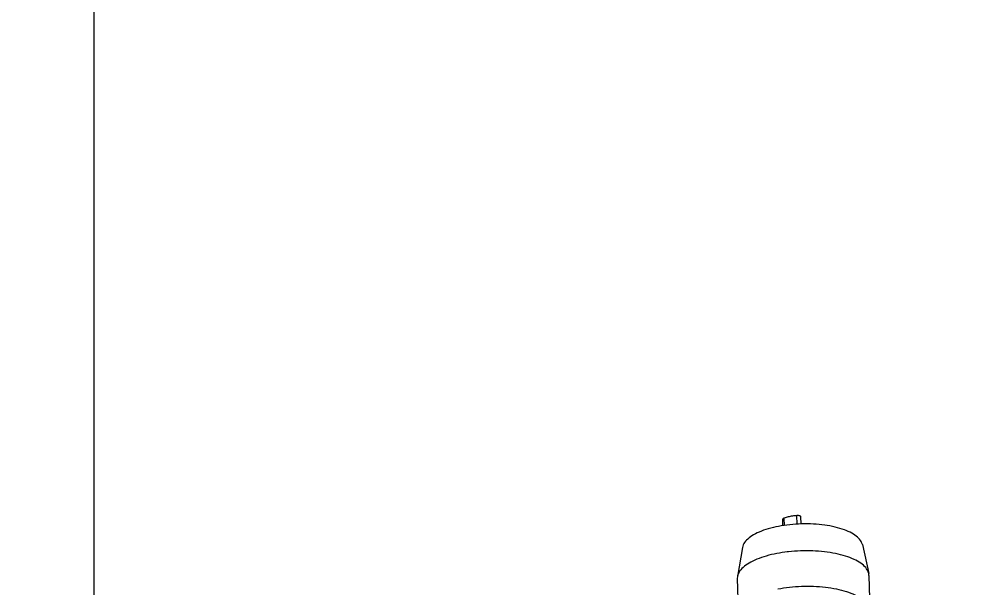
# Model space of a CAD drawing. Header units: millimetres. Extents: x 306 to 1885, y 393 to 1000.
# Drawn here: x 797.99 to 839.74, y 739.73 to 764.77 of the extents above; entities that cross this region are included whole.
import ezdxf

# ---------------------------------------------------------------- set-up
doc = ezdxf.new("R2010")
doc.units = ezdxf.units.MM

# ---------------------------------------------------------------- blocks, each defined once
blk = doc.blocks.new('u51')
at = {"color": 7}
for p, q in [((51.573, -86.233), (51.536, -84.718)), ((45.775, -86.373), (45.738, -84.858)), ((45.775, -86.373), (45.786, -86.462)), ((51.348, -87.605), (51.566, -86.323)), ((51.566, -86.323), (51.573, -86.233)), ((46.066, -87.732), (45.786, -86.462)), ((48.766, -88.64), (48.773, -88.955)), ((48.94, -88.629), (48.949, -89.009)), ((49.5, -88.572), (49.508, -88.902)), ((49.561, -88.563), (49.568, -88.852))]:
    blk.add_line(p, q, dxfattribs=at)
for centre, radius, start, end in [((48.559, -80.587), 6.872, 276.3232, 276.7701), ((48.621, -81.068), 6.386, 276.7267, 280.8612)]:
    blk.add_arc(centre, radius, start, end, dxfattribs=at)
for points, start_tangent, end_tangent in [([(49.787, -85.782), (49.278, -85.858), (48.748, -85.897), (48.214, -85.896), (47.694, -85.856), (47.206, -85.778), (46.767, -85.665), (46.392, -85.521), (46.093, -85.35), (45.88, -85.159), (45.762, -84.953), (45.748, -84.902)], (-0.981939, -0.189198), (-0.208268, 0.978072)), ([(49.825, -87.34), (50.294, -87.228), (50.708, -87.085), (51.053, -86.915), (51.317, -86.724), (51.491, -86.519), (51.567, -86.323)], (0.981939, 0.189198), (0.166681, 0.986011)), ([(45.786, -86.462), (45.799, -86.512), (45.918, -86.718), (46.13, -86.909), (46.429, -87.08), (46.805, -87.224), (47.244, -87.337), (47.731, -87.415), (48.251, -87.455), (48.786, -87.455), (49.316, -87.417)], (0.210384, -0.977619), (0.993915, 0.110147)), ([(49.756, -88.535), (50.21, -88.425), (50.607, -88.283), (50.931, -88.114), (51.167, -87.926), (51.311, -87.724), (51.348, -87.604)], (0.981939, 0.189198), (0.170527, 0.985353)), ([(46.066, -87.732), (46.115, -87.861), (46.273, -88.055), (46.524, -88.23), (46.858, -88.381), (47.263, -88.502), (47.724, -88.588), (48.221, -88.635), (48.74, -88.642), (49.259, -88.608), (49.756, -88.535)], (0.218617, -0.975811), (0.981939, 0.189198)), ([(48.949, -89.009), (49.147, -88.985), (49.335, -88.949), (49.508, -88.902)], (0.996028, 0.089035), (0.952425, 0.304774)), ([(49.508, -88.902), (49.542, -88.886), (49.563, -88.868), (49.568, -88.852)], (0.952425, 0.304774), (0.005769, 0.999983)), ([(48.773, -88.955), (48.775, -88.963), (48.786, -88.977)], (0.025911, -0.999664), (0.742655, -0.669674)), ([(48.786, -88.977), (48.813, -88.994), (48.852, -89.005), (48.899, -89.01), (48.949, -89.009)], (0.742655, -0.669674), (0.996028, 0.089035))]:
    blk.add_spline(points, degree=3, dxfattribs=dict(at, start_tangent=start_tangent, end_tangent=end_tangent))
blk = doc.blocks.new('u15')
at = {"layer": 'Defpoints', "color": 2}
for points in [[(0, 230.964), (-165.144, 230.964), (-165.144, 0), (0, 0)], [(0, 230.964), (165.144, 230.964), (165.144, 0), (0, 0)]]:
    blk.add_lwpolyline(points, close=True, dxfattribs=at)
blk.add_blockref('u51', (-79.896, 115.482))

msp = doc.modelspace()

# ---------------------------------------------------------------- block references
at = {"rotation": 180}
msp.add_blockref('u15', (801.296, 769.39), dxfattribs=at)

doc.saveas('drawing.dxf')
